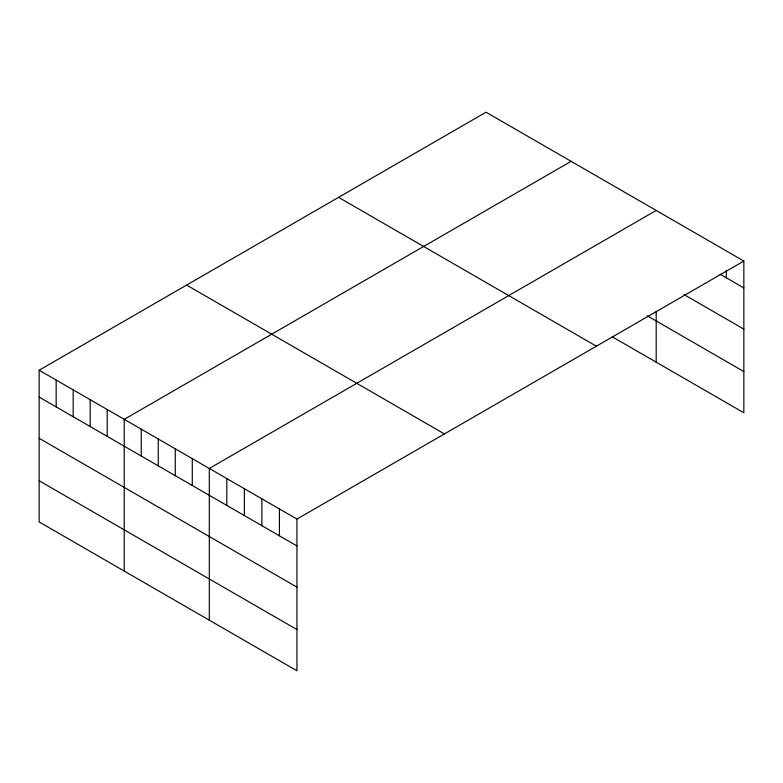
<?xml version="1.0" encoding="UTF-8"?>
<svg xmlns="http://www.w3.org/2000/svg" width="783" height="783" viewBox="0 0 783 783"><rect width="100%" height="100%" fill="white"/><g stroke="black" fill="none" stroke-linecap="round" stroke-linejoin="round"><path stroke-width="1.17" d="M743.85 261.052L296.953 519.07L296.953 670.786L39.15 521.948L39.15 370.222L486.047 112.214L743.85 261.052L743.85 412.778L612.159 336.739M571.12 161.327L124.223 419.345L124.223 571.061M656.193 210.451L209.296 468.459L209.296 620.185M720.135 274.226L743.85 287.919M684.039 294.584L743.85 329.124M647.189 315.764L743.85 371.573M338.569 197.355L596.372 346.194M186.628 285.081L444.431 433.919M39.15 370.222L296.953 519.07M39.15 397.089L296.953 545.927M39.15 438.294L296.953 587.133M39.15 480.742L296.953 629.581M726.321 270.468L726.321 277.799M656.193 311.536L656.193 362.167M279.423 508.95L279.423 535.807M261.894 498.83L261.894 525.687M244.365 488.7L244.365 515.566M226.825 478.579L226.825 505.446M192.285 458.642L192.285 485.499M175.265 448.816L175.265 475.682M158.254 438.989L158.254 465.856M141.243 429.172L141.243 456.029M107.212 409.519L107.212 436.385M90.192 399.692L90.192 426.559M73.181 389.875L73.181 416.742M56.161 380.049L56.161 406.915"/></g></svg>
